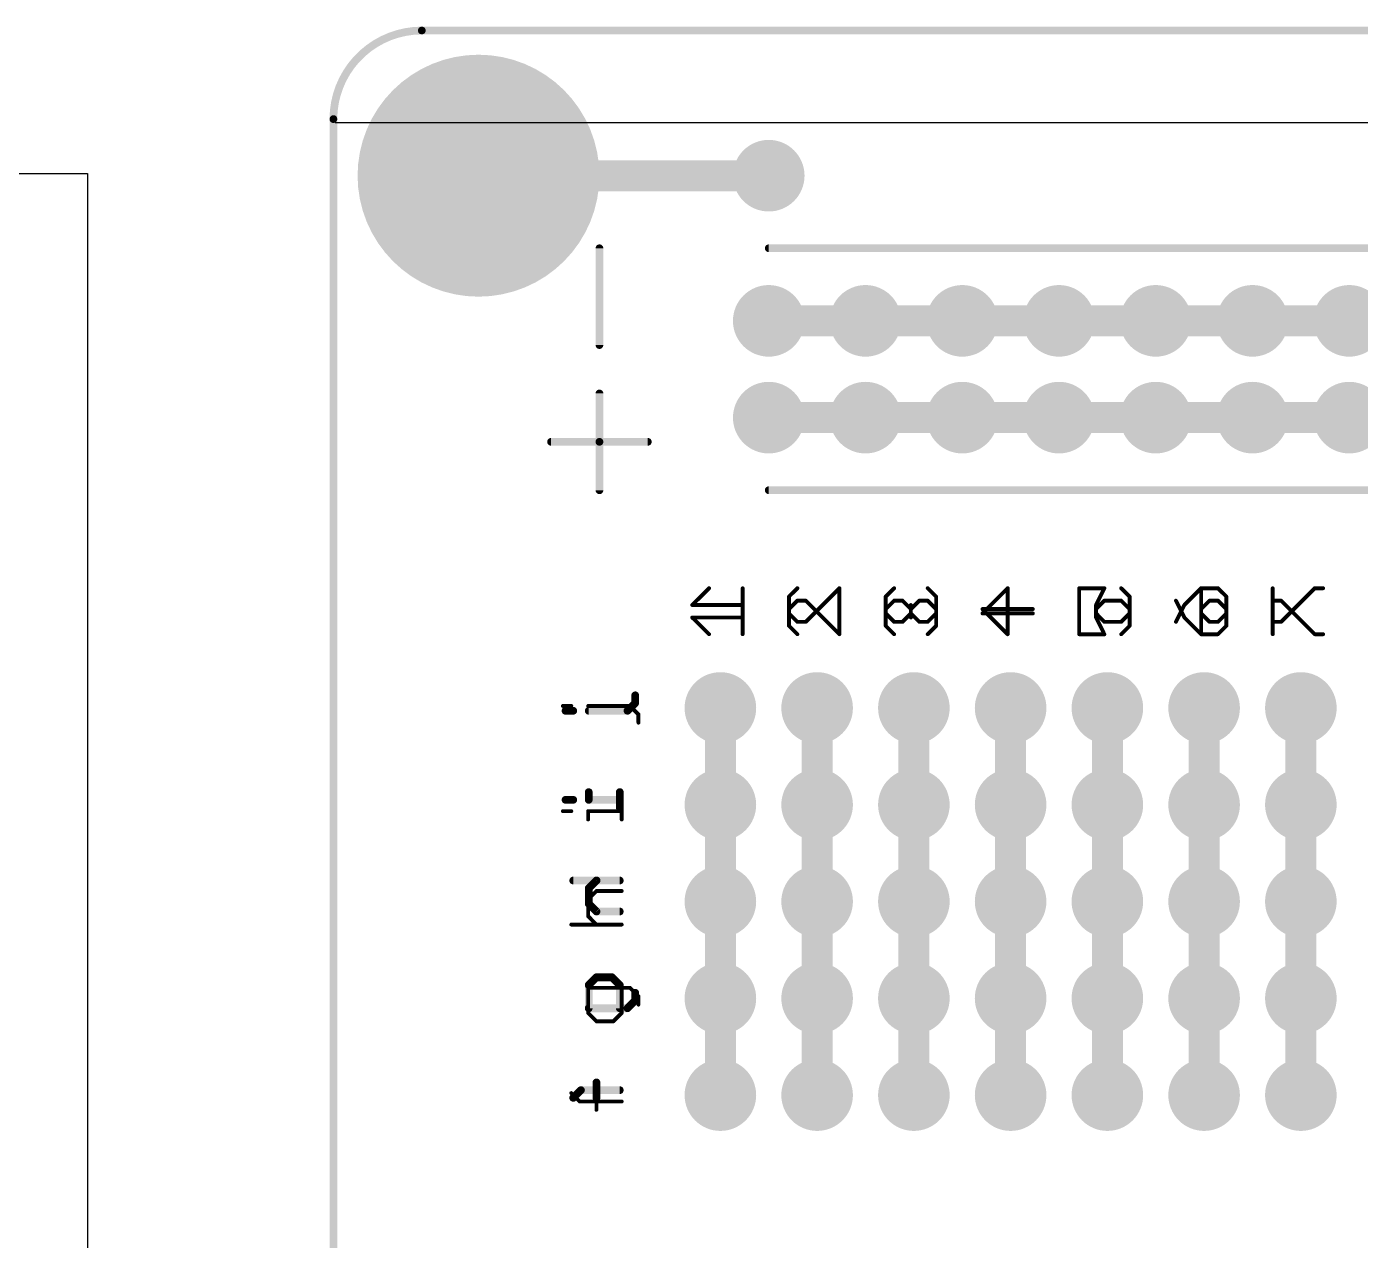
# Model space of a CAD drawing. Header units: inches. Extents: x 2 to 53, y 0 to 38.6.
# Drawn here: x 14.531 to 15.909, y 12.573 to 13.827 of the extents above; entities that cross this region are included whole.
import ezdxf

# ---------------------------------------------------------------- set-up
doc = ezdxf.new("R2010")
doc.units = ezdxf.units.IN
doc.header["$LTSCALE"] = 0.1
doc.header["$MEASUREMENT"] = 0
doc.layers.get('0').update_dxf_attribs({"plot": 0})
for name, color, linetype in [('16', 7, 'Continuous'), ('17', 7, 'Continuous'), ('20', 7, 'Continuous'), ('21', 7, 'Continuous'), ('22', 7, 'Continuous'), ('51', 7, 'Continuous'), ('Physical Devices', 7, 'Continuous')]:
    doc.layers.add(name, color=color, linetype=linetype)
doc.layers.get('0').off()

# ---------------------------------------------------------------- blocks, each defined once
blk = doc.blocks.new('RECT')
blk.add_solid([(-0.5, -0.5), (0.5, -0.5), (-0.5, 0.5), (0.5, 0.5)])
blk = doc.blocks.new('ROUNDP')
at = {"const_width": 0.5}
blk.add_lwpolyline([(0, -0.25, 1), (0, 0.25, 1), (0, -0.25)], format="xyb", dxfattribs=at)

msp = doc.modelspace()

# ---------------------------------------------------------------- linework, layer by layer
at = {"layer": '16', "const_width": 0.032}
for points in [[(15.2978, 13.6735), (14.9978, 13.6735)], [(15.2978, 13.5235), (15.3978, 13.5235)], [(15.3978, 13.5235), (15.4978, 13.5235)], [(15.4978, 13.5235), (15.5978, 13.5235)], [(15.5978, 13.5235), (15.6978, 13.5235)], [(15.6978, 13.5235), (15.7978, 13.5235)], [(15.7978, 13.5235), (15.8978, 13.5235)], [(15.8978, 13.5235), (15.9978, 13.5235)], [(15.2978, 13.4235), (15.3978, 13.4235)], [(15.3978, 13.4235), (15.4978, 13.4235)], [(15.4978, 13.4235), (15.5978, 13.4235)], [(15.5978, 13.4235), (15.6978, 13.4235)], [(15.6978, 13.4235), (15.7978, 13.4235)], [(15.7978, 13.4235), (15.8978, 13.4235)], [(15.8978, 13.4235), (15.9978, 13.4235)], [(15.2478, 13.1235), (15.2478, 13.0235)], [(15.3478, 13.0235), (15.3478, 13.1235)], [(15.4478, 13.1235), (15.4478, 13.0235)], [(15.5478, 13.0235), (15.5478, 13.1235)], [(15.6478, 13.1235), (15.6478, 13.0235)], [(15.7478, 13.0235), (15.7478, 13.1235)], [(15.8478, 13.1235), (15.8478, 13.0235)], [(15.2478, 13.0235), (15.2478, 12.9235)], [(15.3478, 12.9235), (15.3478, 13.0235)], [(15.4478, 13.0235), (15.4478, 12.9235)], [(15.5478, 12.9235), (15.5478, 13.0235)], [(15.6478, 13.0235), (15.6478, 12.9235)], [(15.7478, 12.9235), (15.7478, 13.0235)], [(15.8478, 13.0235), (15.8478, 12.9235)], [(15.2478, 12.9235), (15.2478, 12.8235)], [(15.3478, 12.8235), (15.3478, 12.9235)], [(15.4478, 12.9235), (15.4478, 12.8235)], [(15.5478, 12.8235), (15.5478, 12.9235)], [(15.6478, 12.9235), (15.6478, 12.8235)], [(15.7478, 12.8235), (15.7478, 12.9235)], [(15.8478, 12.9235), (15.8478, 12.8235)], [(15.2478, 12.8235), (15.2478, 12.7235)], [(15.3478, 12.7235), (15.3478, 12.8235)], [(15.4478, 12.8235), (15.4478, 12.7235)], [(15.5478, 12.7235), (15.5478, 12.8235)], [(15.6478, 12.8235), (15.6478, 12.7235)], [(15.7478, 12.7235), (15.7478, 12.8235)], [(15.8478, 12.8235), (15.8478, 12.7235)]]:
    msp.add_lwpolyline(points, dxfattribs=at)
at = {"layer": '16', "const_width": 0.016}
for points in [[(14.9978, 13.6815, 1), (14.9978, 13.6655)], [(15.2978, 13.6655, 1), (15.2978, 13.6815)], [(15.2978, 13.5315, 1), (15.2978, 13.5155)], [(15.3978, 13.5315, 1), (15.3978, 13.5155)], [(15.3978, 13.5155, 1), (15.3978, 13.5315)], [(15.4978, 13.5315, 1), (15.4978, 13.5155)], [(15.4978, 13.5155, 1), (15.4978, 13.5315)], [(15.5978, 13.5315, 1), (15.5978, 13.5155)], [(15.5978, 13.5155, 1), (15.5978, 13.5315)], [(15.6978, 13.5315, 1), (15.6978, 13.5155)], [(15.6978, 13.5155, 1), (15.6978, 13.5315)], [(15.7978, 13.5315, 1), (15.7978, 13.5155)], [(15.7978, 13.5155, 1), (15.7978, 13.5315)], [(15.8978, 13.5315, 1), (15.8978, 13.5155)], [(15.8978, 13.5155, 1), (15.8978, 13.5315)], [(15.2978, 13.4315, 1), (15.2978, 13.4155)], [(15.3978, 13.4315, 1), (15.3978, 13.4155)], [(15.3978, 13.4155, 1), (15.3978, 13.4315)], [(15.4978, 13.4315, 1), (15.4978, 13.4155)], [(15.4978, 13.4155, 1), (15.4978, 13.4315)], [(15.5978, 13.4315, 1), (15.5978, 13.4155)], [(15.5978, 13.4155, 1), (15.5978, 13.4315)], [(15.6978, 13.4315, 1), (15.6978, 13.4155)], [(15.6978, 13.4155, 1), (15.6978, 13.4315)], [(15.7978, 13.4315, 1), (15.7978, 13.4155)], [(15.7978, 13.4155, 1), (15.7978, 13.4315)], [(15.8978, 13.4315, 1), (15.8978, 13.4155)], [(15.8978, 13.4155, 1), (15.8978, 13.4315)], [(15.2558, 13.1235, 1), (15.2398, 13.1235)], [(15.3558, 13.1235, 1), (15.3398, 13.1235)], [(15.4558, 13.1235, 1), (15.4398, 13.1235)], [(15.5558, 13.1235, 1), (15.5398, 13.1235)], [(15.6558, 13.1235, 1), (15.6398, 13.1235)], [(15.7558, 13.1235, 1), (15.7398, 13.1235)], [(15.8558, 13.1235, 1), (15.8398, 13.1235)], [(15.2558, 13.0235, 1), (15.2398, 13.0235)], [(15.2398, 13.0235, 1), (15.2558, 13.0235)], [(15.3558, 13.0235, 1), (15.3398, 13.0235)], [(15.3398, 13.0235, 1), (15.3558, 13.0235)], [(15.4558, 13.0235, 1), (15.4398, 13.0235)], [(15.4398, 13.0235, 1), (15.4558, 13.0235)], [(15.5558, 13.0235, 1), (15.5398, 13.0235)], [(15.5398, 13.0235, 1), (15.5558, 13.0235)], [(15.6558, 13.0235, 1), (15.6398, 13.0235)], [(15.6398, 13.0235, 1), (15.6558, 13.0235)], [(15.7558, 13.0235, 1), (15.7398, 13.0235)], [(15.7398, 13.0235, 1), (15.7558, 13.0235)], [(15.8558, 13.0235, 1), (15.8398, 13.0235)], [(15.8398, 13.0235, 1), (15.8558, 13.0235)], [(15.2558, 12.9235, 1), (15.2398, 12.9235)], [(15.2398, 12.9235, 1), (15.2558, 12.9235)], [(15.3558, 12.9235, 1), (15.3398, 12.9235)], [(15.3398, 12.9235, 1), (15.3558, 12.9235)], [(15.4558, 12.9235, 1), (15.4398, 12.9235)], [(15.4398, 12.9235, 1), (15.4558, 12.9235)], [(15.5558, 12.9235, 1), (15.5398, 12.9235)], [(15.5398, 12.9235, 1), (15.5558, 12.9235)], [(15.6558, 12.9235, 1), (15.6398, 12.9235)], [(15.6398, 12.9235, 1), (15.6558, 12.9235)], [(15.7558, 12.9235, 1), (15.7398, 12.9235)], [(15.7398, 12.9235, 1), (15.7558, 12.9235)], [(15.8558, 12.9235, 1), (15.8398, 12.9235)], [(15.8398, 12.9235, 1), (15.8558, 12.9235)], [(15.2558, 12.8235, 1), (15.2398, 12.8235)], [(15.3558, 12.8235, 1), (15.3398, 12.8235)], [(15.4558, 12.8235, 1), (15.4398, 12.8235)], [(15.5558, 12.8235, 1), (15.5398, 12.8235)], [(15.6558, 12.8235, 1), (15.6398, 12.8235)], [(15.7558, 12.8235, 1), (15.7398, 12.8235)], [(15.8558, 12.8235, 1), (15.8398, 12.8235)], [(15.2398, 12.8235, 1), (15.2558, 12.8235)], [(15.3398, 12.8235, 1), (15.3558, 12.8235)], [(15.4398, 12.8235, 1), (15.4558, 12.8235)], [(15.5398, 12.8235, 1), (15.5558, 12.8235)], [(15.6398, 12.8235, 1), (15.6558, 12.8235)], [(15.7398, 12.8235, 1), (15.7558, 12.8235)], [(15.8398, 12.8235, 1), (15.8558, 12.8235)], [(15.2398, 12.7235, 1), (15.2558, 12.7235)], [(15.3398, 12.7235, 1), (15.3558, 12.7235)], [(15.4398, 12.7235, 1), (15.4558, 12.7235)], [(15.5398, 12.7235, 1), (15.5558, 12.7235)], [(15.6398, 12.7235, 1), (15.6558, 12.7235)], [(15.7398, 12.7235, 1), (15.7558, 12.7235)], [(15.8398, 12.7235, 1), (15.8558, 12.7235)]]:
    msp.add_lwpolyline(points, format="xyb", dxfattribs=at)
at = {"layer": '20'}
for points, const_width in [([(14.9392, 13.8235, 0.414214), (14.8478, 13.732)], 0.008), ([(14.9392, 13.8255, 1), (14.9392, 13.8215)], 0.004), ([(14.9392, 13.8215, 1), (14.9392, 13.8255)], 0.004), ([(14.8498, 13.732, 1), (14.8458, 13.732)], 0.004), ([(14.8458, 13.732, 1), (14.8498, 13.732)], 0.004)]:
    msp.add_lwpolyline(points, format="xyb", dxfattribs=dict(at, const_width=const_width))
at = {"layer": '20', "const_width": 0.008}
for points in [[(18.4563, 13.8235), (14.9392, 13.8235)], [(14.8478, 13.732), (14.8478, 11.4149)]]:
    msp.add_lwpolyline(points, dxfattribs=at)
at = {"layer": '21'}
for points, const_width in [([(15.1228, 13.4985), (15.1228, 13.5985)], 0.008), ([(15.2978, 13.5985), (18.0978, 13.5985)], 0.008), ([(15.1228, 13.4485), (15.1228, 13.3985)], 0.008), ([(15.0728, 13.3985), (15.1228, 13.3985)], 0.008), ([(15.1728, 13.3985), (15.1228, 13.3985)], 0.008), ([(15.1228, 13.3985), (15.1228, 13.3485)], 0.008), ([(15.2978, 13.3485), (18.0978, 13.3485)], 0.008), ([(15.2708, 13.1997), (15.2708, 13.2344)], 0.004), ([(15.3274, 13.2344), (15.3187, 13.2257)], 0.004), ([(15.3361, 13.2344), (15.3274, 13.2344)], 0.004), ([(15.3708, 13.1997), (15.3361, 13.2344)], 0.004), ([(15.3708, 13.2344), (15.3708, 13.1997)], 0.004), ([(15.4187, 13.2257), (15.4274, 13.2344)], 0.004), ([(15.4274, 13.2344), (15.4361, 13.2344)], 0.004), ([(15.4361, 13.2344), (15.4447, 13.2257)], 0.004), ([(15.4447, 13.2257), (15.4534, 13.2344)], 0.004), ([(15.4534, 13.2344), (15.4621, 13.2344)], 0.004), ([(15.4621, 13.2344), (15.4708, 13.2257)], 0.004), ([(15.5447, 13.1997), (15.5447, 13.2344)], 0.004), ([(15.6187, 13.2344), (15.6187, 13.1997)], 0.004), ([(15.6361, 13.2257), (15.6447, 13.2344)], 0.004), ([(15.6447, 13.2344), (15.6621, 13.2344)], 0.004), ([(15.6621, 13.2344), (15.6708, 13.2257)], 0.004), ([(15.7187, 13.2344), (15.7274, 13.217)], 0.004), ([(15.7534, 13.2344), (15.7447, 13.2257)], 0.004), ([(15.7621, 13.2344), (15.7534, 13.2344)], 0.004), ([(15.7708, 13.2257), (15.7621, 13.2344)], 0.004), ([(15.8187, 13.1997), (15.8187, 13.2344)], 0.004), ([(15.8187, 13.2344), (15.8274, 13.2344)], 0.004), ([(15.8274, 13.2344), (15.8621, 13.1997)], 0.004), ([(15.3187, 13.2257), (15.3187, 13.2084)], 0.004), ([(15.4187, 13.2084), (15.4187, 13.2257)], 0.004), ([(15.4447, 13.2257), (15.4447, 13.217)], 0.004), ([(15.4708, 13.2257), (15.4708, 13.2084)], 0.004), ([(15.5708, 13.2257), (15.5187, 13.2257)], 0.004), ([(15.5187, 13.2257), (15.5447, 13.1997)], 0.004), ([(15.6361, 13.217), (15.6361, 13.2257)], 0.004), ([(15.6708, 13.2257), (15.6708, 13.2084)], 0.004), ([(15.7447, 13.2257), (15.7447, 13.1997)], 0.004), ([(15.7708, 13.2084), (15.7708, 13.2257)], 0.004), ([(15.2361, 13.1997), (15.2187, 13.217)], 0.004), ([(15.2187, 13.217), (15.2708, 13.217)], 0.004), ([(15.3187, 13.2084), (15.3274, 13.1997)], 0.004), ([(15.4274, 13.1997), (15.4187, 13.2084)], 0.004), ([(15.4708, 13.2084), (15.4621, 13.1997)], 0.004), ([(15.6447, 13.1997), (15.6361, 13.217)], 0.004), ([(15.6708, 13.2084), (15.6621, 13.1997)], 0.004), ([(15.7274, 13.217), (15.7447, 13.1997)], 0.004), ([(15.7621, 13.1997), (15.7708, 13.2084)], 0.004), ([(15.6187, 13.1997), (15.6447, 13.1997)], 0.004), ([(15.7447, 13.1997), (15.7621, 13.1997)], 0.004), ([(15.8621, 13.1997), (15.8708, 13.1997)], 0.004), ([(15.085, 13.1256), (15.0937, 13.1256)], 0.004), ([(15.1544, 13.1256), (15.1111, 13.1256)], 0.004), ([(15.1631, 13.1169), (15.1544, 13.1256)], 0.004), ([(15.1631, 13.1083), (15.1631, 13.1169)], 0.004), ([(15.1458, 13.0083), (15.1458, 13.0256)], 0.004), ([(15.085, 13.0169), (15.0937, 13.0169)], 0.004), ([(15.1111, 13.0083), (15.1111, 13.0169)], 0.004), ([(15.1111, 13.0169), (15.1458, 13.0169)], 0.004), ([(15.1111, 12.9257), (15.1197, 12.9344)], 0.004), ([(15.1197, 12.9344), (15.1458, 12.9344)], 0.004), ([(15.1111, 12.9084), (15.1111, 12.9257)], 0.004), ([(15.1197, 12.8997), (15.1111, 12.9084)], 0.004), ([(15.0937, 12.8997), (15.1458, 12.8997)], 0.004), ([(15.1544, 12.8344), (15.1111, 12.8344)], 0.004), ([(15.1111, 12.8344), (15.1111, 12.8084)], 0.004), ([(15.1458, 12.8084), (15.1458, 12.8344)], 0.004), ([(15.1631, 12.8257), (15.1544, 12.8344)], 0.004), ([(15.1631, 12.817), (15.1631, 12.8257)], 0.004), ([(15.1111, 12.8084), (15.1197, 12.7997)], 0.004), ([(15.1371, 12.7997), (15.1458, 12.8084)], 0.004), ([(15.1197, 12.7997), (15.1371, 12.7997)], 0.004), ([(15.1024, 12.7169), (15.0937, 12.7256)], 0.004), ([(15.1197, 12.7083), (15.1197, 12.7256)], 0.004), ([(15.1458, 12.7169), (15.1024, 12.7169)], 0.004)]:
    msp.add_lwpolyline(points, dxfattribs=dict(at, const_width=const_width))
for points, const_width in [([(15.1248, 13.5985, 1), (15.1208, 13.5985)], 0.004), ([(15.2978, 13.6005, 1), (15.2978, 13.5965)], 0.004), ([(15.1208, 13.4985, 1), (15.1248, 13.4985)], 0.004), ([(15.1248, 13.4485, 1), (15.1208, 13.4485)], 0.004), ([(15.0728, 13.4005, 1), (15.0728, 13.3965)], 0.004), ([(15.1228, 13.4005, 1), (15.1228, 13.3965)], 0.004), ([(15.1248, 13.3985, 1), (15.1208, 13.3985)], 0.004), ([(15.1208, 13.3985, 1), (15.1248, 13.3985)], 0.004), ([(15.1228, 13.3965, 1), (15.1228, 13.4005)], 0.004), ([(15.1728, 13.3965, 1), (15.1728, 13.4005)], 0.004), ([(15.1208, 13.3485, 1), (15.1248, 13.3485)], 0.004), ([(15.2978, 13.3505, 1), (15.2978, 13.3465)], 0.004), ([(15.2718, 13.2344, 1), (15.2698, 13.2344)], 0.002), ([(15.3274, 13.2354, 1), (15.3274, 13.2334)], 0.002), ([(15.3281, 13.2337, 1), (15.3267, 13.2351)], 0.002), ([(15.3368, 13.2351, 1), (15.3354, 13.2337)], 0.002), ([(15.3361, 13.2334, 1), (15.3361, 13.2354)], 0.002), ([(15.3718, 13.2344, 1), (15.3698, 13.2344)], 0.002), ([(15.4274, 13.2354, 1), (15.4274, 13.2334)], 0.002), ([(15.4281, 13.2337, 1), (15.4267, 13.2351)], 0.002), ([(15.4368, 13.2351, 1), (15.4354, 13.2337)], 0.002), ([(15.4361, 13.2334, 1), (15.4361, 13.2354)], 0.002), ([(15.4534, 13.2354, 1), (15.4534, 13.2334)], 0.002), ([(15.4541, 13.2337, 1), (15.4527, 13.2351)], 0.002), ([(15.4628, 13.2351, 1), (15.4614, 13.2337)], 0.002), ([(15.4621, 13.2334, 1), (15.4621, 13.2354)], 0.002), ([(15.5457, 13.2344, 1), (15.5437, 13.2344)], 0.002), ([(15.6197, 13.2344, 1), (15.6177, 13.2344)], 0.002), ([(15.6447, 13.2354, 1), (15.6447, 13.2334)], 0.002), ([(15.6455, 13.2337, 1), (15.644, 13.2351)], 0.002), ([(15.6628, 13.2351, 1), (15.6614, 13.2337)], 0.002), ([(15.6621, 13.2334, 1), (15.6621, 13.2354)], 0.002), ([(15.7196, 13.2348, 1), (15.7178, 13.2339)], 0.002), ([(15.7534, 13.2354, 1), (15.7534, 13.2334)], 0.002), ([(15.7541, 13.2337, 1), (15.7527, 13.2351)], 0.002), ([(15.7628, 13.2351, 1), (15.7614, 13.2337)], 0.002), ([(15.7621, 13.2334, 1), (15.7621, 13.2354)], 0.002), ([(15.8197, 13.2344, 1), (15.8177, 13.2344)], 0.002), ([(15.8187, 13.2354, 1), (15.8187, 13.2334)], 0.002), ([(15.8281, 13.2351, 1), (15.8267, 13.2337)], 0.002), ([(15.8274, 13.2334, 1), (15.8274, 13.2354)], 0.002), ([(15.3197, 13.2257, 1), (15.3177, 13.2257)], 0.002), ([(15.318, 13.2264, 1), (15.3194, 13.225)], 0.002), ([(15.4197, 13.2257, 1), (15.4177, 13.2257)], 0.002), ([(15.418, 13.2264, 1), (15.4194, 13.225)], 0.002), ([(15.4457, 13.2257, 1), (15.4437, 13.2257)], 0.002), ([(15.444, 13.2264, 1), (15.4455, 13.225)], 0.002), ([(15.444, 13.225, 1), (15.4455, 13.2264)], 0.002), ([(15.4718, 13.2257, 1), (15.4698, 13.2257)], 0.002), ([(15.4701, 13.225, 1), (15.4715, 13.2264)], 0.002), ([(15.5187, 13.2267, 1), (15.5187, 13.2247)], 0.002), ([(15.5194, 13.2264, 1), (15.518, 13.225)], 0.002), ([(15.5708, 13.2247, 1), (15.5708, 13.2267)], 0.002), ([(15.6371, 13.2257, 1), (15.6351, 13.2257)], 0.002), ([(15.6354, 13.2264, 1), (15.6368, 13.225)], 0.002), ([(15.6718, 13.2257, 1), (15.6698, 13.2257)], 0.002), ([(15.6701, 13.225, 1), (15.6715, 13.2264)], 0.002), ([(15.7457, 13.2257, 1), (15.7437, 13.2257)], 0.002), ([(15.744, 13.2264, 1), (15.7455, 13.225)], 0.002), ([(15.7718, 13.2257, 1), (15.7698, 13.2257)], 0.002), ([(15.7701, 13.225, 1), (15.7715, 13.2264)], 0.002), ([(15.2194, 13.2177, 1), (15.218, 13.2163)], 0.002), ([(15.2187, 13.218, 1), (15.2187, 13.216)], 0.002), ([(15.2708, 13.216, 1), (15.2708, 13.218)], 0.002), ([(15.3194, 13.2091, 1), (15.318, 13.2076)], 0.002), ([(15.3177, 13.2084, 1), (15.3197, 13.2084)], 0.002), ([(15.4194, 13.2091, 1), (15.418, 13.2076)], 0.002), ([(15.4177, 13.2084, 1), (15.4197, 13.2084)], 0.002), ([(15.4437, 13.217, 1), (15.4457, 13.217)], 0.002), ([(15.4698, 13.2084, 1), (15.4718, 13.2084)], 0.002), ([(15.4715, 13.2076, 1), (15.4701, 13.2091)], 0.002), ([(15.637, 13.2175, 1), (15.6352, 13.2166)], 0.002), ([(15.6351, 13.217, 1), (15.6371, 13.217)], 0.002), ([(15.6698, 13.2084, 1), (15.6718, 13.2084)], 0.002), ([(15.6715, 13.2076, 1), (15.6701, 13.2091)], 0.002), ([(15.7281, 13.2177, 1), (15.7267, 13.2163)], 0.002), ([(15.7265, 13.2166, 1), (15.7283, 13.2175)], 0.002), ([(15.7698, 13.2084, 1), (15.7718, 13.2084)], 0.002), ([(15.7715, 13.2076, 1), (15.7701, 13.2091)], 0.002), ([(15.2354, 13.199, 1), (15.2368, 13.2004)], 0.002), ([(15.2698, 13.1997, 1), (15.2718, 13.1997)], 0.002), ([(15.3267, 13.199, 1), (15.3281, 13.2004)], 0.002), ([(15.3698, 13.1997, 1), (15.3718, 13.1997)], 0.002), ([(15.3701, 13.199, 1), (15.3715, 13.2004)], 0.002), ([(15.4267, 13.199, 1), (15.4281, 13.2004)], 0.002), ([(15.4614, 13.2004, 1), (15.4628, 13.199)], 0.002), ([(15.5437, 13.1997, 1), (15.5457, 13.1997)], 0.002), ([(15.544, 13.199, 1), (15.5455, 13.2004)], 0.002), ([(15.6187, 13.2007, 1), (15.6187, 13.1987)], 0.002), ([(15.6177, 13.1997, 1), (15.6197, 13.1997)], 0.002), ([(15.6438, 13.1992, 1), (15.6456, 13.2001)], 0.002), ([(15.6447, 13.1987, 1), (15.6447, 13.2007)], 0.002), ([(15.6614, 13.2004, 1), (15.6628, 13.199)], 0.002), ([(15.7447, 13.2007, 1), (15.7447, 13.1987)], 0.002), ([(15.7437, 13.1997, 1), (15.7457, 13.1997)], 0.002), ([(15.744, 13.199, 1), (15.7455, 13.2004)], 0.002), ([(15.7614, 13.2004, 1), (15.7628, 13.199)], 0.002), ([(15.7621, 13.1987, 1), (15.7621, 13.2007)], 0.002), ([(15.8177, 13.1997, 1), (15.8197, 13.1997)], 0.002), ([(15.8621, 13.2007, 1), (15.8621, 13.1987)], 0.002), ([(15.8614, 13.199, 1), (15.8628, 13.2004)], 0.002), ([(15.8708, 13.1987, 1), (15.8708, 13.2007)], 0.002), ([(15.085, 13.1266, 1), (15.085, 13.1246)], 0.002), ([(15.0937, 13.1246, 1), (15.0937, 13.1266)], 0.002), ([(15.1111, 13.1266, 1), (15.1111, 13.1246)], 0.002), ([(15.1551, 13.1263, 1), (15.1537, 13.1249)], 0.002), ([(15.1544, 13.1246, 1), (15.1544, 13.1266)], 0.002), ([(15.1641, 13.1169, 1), (15.1621, 13.1169)], 0.002), ([(15.1624, 13.1162, 1), (15.1638, 13.1177)], 0.002), ([(15.1621, 13.1083, 1), (15.1641, 13.1083)], 0.002), ([(15.1468, 13.0256, 1), (15.1448, 13.0256)], 0.002), ([(15.085, 13.0179, 1), (15.085, 13.0159)], 0.002), ([(15.0937, 13.0159, 1), (15.0937, 13.0179)], 0.002), ([(15.1121, 13.0169, 1), (15.1101, 13.0169)], 0.002), ([(15.1111, 13.0179, 1), (15.1111, 13.0159)], 0.002), ([(15.1458, 13.0159, 1), (15.1458, 13.0179)], 0.002), ([(15.1101, 13.0083, 1), (15.1121, 13.0083)], 0.002), ([(15.1448, 13.0083, 1), (15.1468, 13.0083)], 0.002), ([(15.1197, 12.9354, 1), (15.1197, 12.9334)], 0.002), ([(15.1205, 12.9337, 1), (15.119, 12.9351)], 0.002), ([(15.1458, 12.9334, 1), (15.1458, 12.9354)], 0.002), ([(15.1121, 12.9257, 1), (15.1101, 12.9257)], 0.002), ([(15.1104, 12.9264, 1), (15.1118, 12.925)], 0.002), ([(15.1118, 12.9091, 1), (15.1104, 12.9076)], 0.002), ([(15.1101, 12.9084, 1), (15.1121, 12.9084)], 0.002), ([(15.0937, 12.9007, 1), (15.0937, 12.8987)], 0.002), ([(15.119, 12.899, 1), (15.1205, 12.9004)], 0.002), ([(15.1458, 12.8987, 1), (15.1458, 12.9007)], 0.002), ([(15.1111, 12.8354, 1), (15.1111, 12.8334)], 0.002), ([(15.1121, 12.8344, 1), (15.1101, 12.8344)], 0.002), ([(15.1468, 12.8344, 1), (15.1448, 12.8344)], 0.002), ([(15.1551, 12.8351, 1), (15.1537, 12.8337)], 0.002), ([(15.1544, 12.8334, 1), (15.1544, 12.8354)], 0.002), ([(15.1641, 12.8257, 1), (15.1621, 12.8257)], 0.002), ([(15.1624, 12.825, 1), (15.1638, 12.8264)], 0.002), ([(15.1118, 12.8091, 1), (15.1104, 12.8076)], 0.002), ([(15.1101, 12.8084, 1), (15.1121, 12.8084)], 0.002), ([(15.1448, 12.8084, 1), (15.1468, 12.8084)], 0.002), ([(15.1465, 12.8076, 1), (15.1451, 12.8091)], 0.002), ([(15.1621, 12.817, 1), (15.1641, 12.817)], 0.002), ([(15.1197, 12.8007, 1), (15.1197, 12.7987)], 0.002), ([(15.119, 12.799, 1), (15.1205, 12.8004)], 0.002), ([(15.1364, 12.8004, 1), (15.1378, 12.799)], 0.002), ([(15.1371, 12.7987, 1), (15.1371, 12.8007)], 0.002), ([(15.0944, 12.7263, 1), (15.093, 12.7249)], 0.002), ([(15.1207, 12.7256, 1), (15.1187, 12.7256)], 0.002), ([(15.1024, 12.7179, 1), (15.1024, 12.7159)], 0.002), ([(15.1017, 12.7162, 1), (15.1031, 12.7177)], 0.002), ([(15.1458, 12.7159, 1), (15.1458, 12.7179)], 0.002), ([(15.1187, 12.7083, 1), (15.1207, 12.7083)], 0.002)]:
    msp.add_lwpolyline(points, format="xyb", dxfattribs=dict(at, const_width=const_width))
at = {"layer": '22'}
for points, const_width in [([(15.1228, 13.4985), (15.1228, 13.5985)], 0.008), ([(15.2978, 13.5985), (18.0978, 13.5985)], 0.008), ([(15.1228, 13.4485), (15.1228, 13.3985)], 0.008), ([(15.0728, 13.3985), (15.1228, 13.3985)], 0.008), ([(15.1728, 13.3985), (15.1228, 13.3985)], 0.008), ([(15.1228, 13.3985), (15.1228, 13.3485)], 0.008), ([(15.2978, 13.3485), (18.0978, 13.3485)], 0.008), ([(15.2361, 13.2472), (15.2187, 13.2299)], 0.004), ([(15.2708, 13.2472), (15.2708, 13.2125)], 0.004), ([(15.3187, 13.2386), (15.3274, 13.2472)], 0.004), ([(15.3708, 13.2472), (15.3361, 13.2125)], 0.004), ([(15.3708, 13.2125), (15.3708, 13.2472)], 0.004), ([(15.4274, 13.2472), (15.4187, 13.2386)], 0.004), ([(15.4708, 13.2386), (15.4621, 13.2472)], 0.004), ([(15.5187, 13.2212), (15.5447, 13.2472)], 0.004), ([(15.5447, 13.2472), (15.5447, 13.2125)], 0.004), ([(15.6187, 13.2125), (15.6187, 13.2472)], 0.004), ([(15.6187, 13.2472), (15.6447, 13.2472)], 0.004), ([(15.6447, 13.2472), (15.6361, 13.2299)], 0.004), ([(15.6708, 13.2386), (15.6621, 13.2472)], 0.004), ([(15.7274, 13.2299), (15.7447, 13.2472)], 0.004), ([(15.7447, 13.2472), (15.7621, 13.2472)], 0.004), ([(15.7447, 13.2212), (15.7447, 13.2472)], 0.004), ([(15.7621, 13.2472), (15.7708, 13.2386)], 0.004), ([(15.8187, 13.2472), (15.8187, 13.2125)], 0.004), ([(15.8274, 13.2125), (15.8621, 13.2472)], 0.004), ([(15.8621, 13.2472), (15.8708, 13.2472)], 0.004), ([(15.3187, 13.2212), (15.3187, 13.2386)], 0.004), ([(15.4187, 13.2386), (15.4187, 13.2212)], 0.004), ([(15.4708, 13.2212), (15.4708, 13.2386)], 0.004), ([(15.6708, 13.2212), (15.6708, 13.2386)], 0.004), ([(15.7708, 13.2386), (15.7708, 13.2212)], 0.004), ([(15.2187, 13.2299), (15.2708, 13.2299)], 0.004), ([(15.3274, 13.2125), (15.3187, 13.2212)], 0.004), ([(15.4187, 13.2212), (15.4274, 13.2125)], 0.004), ([(15.4361, 13.2125), (15.4447, 13.2212)], 0.004), ([(15.4447, 13.2212), (15.4447, 13.2299)], 0.004), ([(15.4447, 13.2212), (15.4534, 13.2125)], 0.004), ([(15.4621, 13.2125), (15.4708, 13.2212)], 0.004), ([(15.5708, 13.2212), (15.5187, 13.2212)], 0.004), ([(15.6361, 13.2299), (15.6361, 13.2212)], 0.004), ([(15.6361, 13.2212), (15.6447, 13.2125)], 0.004), ([(15.6621, 13.2125), (15.6708, 13.2212)], 0.004), ([(15.7187, 13.2125), (15.7274, 13.2299)], 0.004), ([(15.7534, 13.2125), (15.7447, 13.2212)], 0.004), ([(15.7708, 13.2212), (15.7621, 13.2125)], 0.004), ([(15.3361, 13.2125), (15.3274, 13.2125)], 0.004), ([(15.4274, 13.2125), (15.4361, 13.2125)], 0.004), ([(15.4534, 13.2125), (15.4621, 13.2125)], 0.004), ([(15.6447, 13.2125), (15.6621, 13.2125)], 0.004), ([(15.7621, 13.2125), (15.7534, 13.2125)], 0.004), ([(15.8187, 13.2125), (15.8274, 13.2125)], 0.004), ([(15.1598, 13.1366), (15.1598, 13.1286)], 0.008), ([(15.0877, 13.1206), (15.0957, 13.1206)], 0.008), ([(15.1518, 13.1206), (15.1117, 13.1206)], 0.008), ([(15.1598, 13.1286), (15.1518, 13.1206)], 0.008), ([(15.1117, 13.0366), (15.1117, 13.0286)], 0.008), ([(15.1438, 13.0366), (15.1438, 13.0206)], 0.008), ([(15.0877, 13.0286), (15.0957, 13.0286)], 0.008), ([(15.1117, 13.0286), (15.1438, 13.0286)], 0.008), ([(15.0957, 12.9452), (15.1438, 12.9452)], 0.008), ([(15.1197, 12.9452), (15.1117, 12.9372)], 0.008), ([(15.1117, 12.9372), (15.1117, 12.9212)], 0.008), ([(15.1117, 12.9212), (15.1197, 12.9132)], 0.008), ([(15.1197, 12.9132), (15.1438, 12.9132)], 0.008), ([(15.1117, 12.8372), (15.1197, 12.8452)], 0.008), ([(15.1197, 12.8452), (15.1358, 12.8452)], 0.008), ([(15.1358, 12.8452), (15.1438, 12.8372)], 0.008), ([(15.1117, 12.8132), (15.1117, 12.8372)], 0.008), ([(15.1438, 12.8372), (15.1438, 12.8132)], 0.008), ([(15.1598, 12.8212), (15.1518, 12.8132)], 0.008), ([(15.1598, 12.8292), (15.1598, 12.8212)], 0.008), ([(15.1518, 12.8132), (15.1117, 12.8132)], 0.008), ([(15.1197, 12.7366), (15.1197, 12.7206)], 0.008), ([(15.1037, 12.7286), (15.0957, 12.7206)], 0.008), ([(15.1438, 12.7286), (15.1037, 12.7286)], 0.008)]:
    msp.add_lwpolyline(points, dxfattribs=dict(at, const_width=const_width))
for points, const_width in [([(15.1248, 13.5985, 1), (15.1208, 13.5985)], 0.004), ([(15.2978, 13.6005, 1), (15.2978, 13.5965)], 0.004), ([(15.1208, 13.4985, 1), (15.1248, 13.4985)], 0.004), ([(15.1248, 13.4485, 1), (15.1208, 13.4485)], 0.004), ([(15.0728, 13.4005, 1), (15.0728, 13.3965)], 0.004), ([(15.1228, 13.4005, 1), (15.1228, 13.3965)], 0.004), ([(15.1248, 13.3985, 1), (15.1208, 13.3985)], 0.004), ([(15.1208, 13.3985, 1), (15.1248, 13.3985)], 0.004), ([(15.1228, 13.3965, 1), (15.1228, 13.4005)], 0.004), ([(15.1728, 13.3965, 1), (15.1728, 13.4005)], 0.004), ([(15.1208, 13.3485, 1), (15.1248, 13.3485)], 0.004), ([(15.2978, 13.3505, 1), (15.2978, 13.3465)], 0.004), ([(15.2368, 13.2465, 1), (15.2354, 13.248)], 0.002), ([(15.2718, 13.2472, 1), (15.2698, 13.2472)], 0.002), ([(15.3281, 13.2465, 1), (15.3267, 13.248)], 0.002), ([(15.3718, 13.2472, 1), (15.3698, 13.2472)], 0.002), ([(15.3715, 13.2465, 1), (15.3701, 13.248)], 0.002), ([(15.4281, 13.2465, 1), (15.4267, 13.248)], 0.002), ([(15.4628, 13.248, 1), (15.4614, 13.2465)], 0.002), ([(15.5457, 13.2472, 1), (15.5437, 13.2472)], 0.002), ([(15.5455, 13.2465, 1), (15.544, 13.248)], 0.002), ([(15.6197, 13.2472, 1), (15.6177, 13.2472)], 0.002), ([(15.6187, 13.2482, 1), (15.6187, 13.2462)], 0.002), ([(15.6456, 13.2468, 1), (15.6438, 13.2477)], 0.002), ([(15.6447, 13.2462, 1), (15.6447, 13.2482)], 0.002), ([(15.6628, 13.248, 1), (15.6614, 13.2465)], 0.002), ([(15.7447, 13.2482, 1), (15.7447, 13.2462)], 0.002), ([(15.7457, 13.2472, 1), (15.7437, 13.2472)], 0.002), ([(15.7455, 13.2465, 1), (15.744, 13.248)], 0.002), ([(15.7628, 13.248, 1), (15.7614, 13.2465)], 0.002), ([(15.7621, 13.2462, 1), (15.7621, 13.2482)], 0.002), ([(15.8197, 13.2472, 1), (15.8177, 13.2472)], 0.002), ([(15.8621, 13.2482, 1), (15.8621, 13.2462)], 0.002), ([(15.8628, 13.2465, 1), (15.8614, 13.248)], 0.002), ([(15.8708, 13.2462, 1), (15.8708, 13.2482)], 0.002), ([(15.3197, 13.2386, 1), (15.3177, 13.2386)], 0.002), ([(15.318, 13.2393, 1), (15.3194, 13.2379)], 0.002), ([(15.4197, 13.2386, 1), (15.4177, 13.2386)], 0.002), ([(15.418, 13.2393, 1), (15.4194, 13.2379)], 0.002), ([(15.4718, 13.2386, 1), (15.4698, 13.2386)], 0.002), ([(15.4701, 13.2379, 1), (15.4715, 13.2393)], 0.002), ([(15.6718, 13.2386, 1), (15.6698, 13.2386)], 0.002), ([(15.6701, 13.2379, 1), (15.6715, 13.2393)], 0.002), ([(15.7718, 13.2386, 1), (15.7698, 13.2386)], 0.002), ([(15.7701, 13.2379, 1), (15.7715, 13.2393)], 0.002), ([(15.2187, 13.2309, 1), (15.2187, 13.2289)], 0.002), ([(15.218, 13.2306, 1), (15.2194, 13.2292)], 0.002), ([(15.2708, 13.2289, 1), (15.2708, 13.2309)], 0.002), ([(15.3194, 13.2219, 1), (15.318, 13.2205)], 0.002), ([(15.3177, 13.2212, 1), (15.3197, 13.2212)], 0.002), ([(15.4194, 13.2219, 1), (15.418, 13.2205)], 0.002), ([(15.4177, 13.2212, 1), (15.4197, 13.2212)], 0.002), ([(15.4457, 13.2299, 1), (15.4437, 13.2299)], 0.002), ([(15.4455, 13.2219, 1), (15.444, 13.2205)], 0.002), ([(15.4437, 13.2212, 1), (15.4457, 13.2212)], 0.002), ([(15.4455, 13.2205, 1), (15.444, 13.2219)], 0.002), ([(15.4698, 13.2212, 1), (15.4718, 13.2212)], 0.002), ([(15.4715, 13.2205, 1), (15.4701, 13.2219)], 0.002), ([(15.5187, 13.2222, 1), (15.5187, 13.2202)], 0.002), ([(15.518, 13.2219, 1), (15.5194, 13.2205)], 0.002), ([(15.5708, 13.2202, 1), (15.5708, 13.2222)], 0.002), ([(15.6371, 13.2299, 1), (15.6351, 13.2299)], 0.002), ([(15.6352, 13.2303, 1), (15.637, 13.2294)], 0.002), ([(15.6368, 13.2219, 1), (15.6354, 13.2205)], 0.002), ([(15.6351, 13.2212, 1), (15.6371, 13.2212)], 0.002), ([(15.6698, 13.2212, 1), (15.6718, 13.2212)], 0.002), ([(15.6715, 13.2205, 1), (15.6701, 13.2219)], 0.002), ([(15.7267, 13.2306, 1), (15.7281, 13.2292)], 0.002), ([(15.7283, 13.2294, 1), (15.7265, 13.2303)], 0.002), ([(15.7455, 13.2219, 1), (15.744, 13.2205)], 0.002), ([(15.7437, 13.2212, 1), (15.7457, 13.2212)], 0.002), ([(15.7698, 13.2212, 1), (15.7718, 13.2212)], 0.002), ([(15.7715, 13.2205, 1), (15.7701, 13.2219)], 0.002), ([(15.2698, 13.2125, 1), (15.2718, 13.2125)], 0.002), ([(15.3274, 13.2135, 1), (15.3274, 13.2115)], 0.002), ([(15.3267, 13.2118, 1), (15.3281, 13.2133)], 0.002), ([(15.3354, 13.2133, 1), (15.3368, 13.2118)], 0.002), ([(15.3361, 13.2115, 1), (15.3361, 13.2135)], 0.002), ([(15.3698, 13.2125, 1), (15.3718, 13.2125)], 0.002), ([(15.4274, 13.2135, 1), (15.4274, 13.2115)], 0.002), ([(15.4267, 13.2118, 1), (15.4281, 13.2133)], 0.002), ([(15.4354, 13.2133, 1), (15.4368, 13.2118)], 0.002), ([(15.4361, 13.2115, 1), (15.4361, 13.2135)], 0.002), ([(15.4534, 13.2135, 1), (15.4534, 13.2115)], 0.002), ([(15.4527, 13.2118, 1), (15.4541, 13.2133)], 0.002), ([(15.4614, 13.2133, 1), (15.4628, 13.2118)], 0.002), ([(15.4621, 13.2115, 1), (15.4621, 13.2135)], 0.002), ([(15.5437, 13.2125, 1), (15.5457, 13.2125)], 0.002), ([(15.6177, 13.2125, 1), (15.6197, 13.2125)], 0.002), ([(15.6447, 13.2135, 1), (15.6447, 13.2115)], 0.002), ([(15.644, 13.2118, 1), (15.6455, 13.2133)], 0.002), ([(15.6614, 13.2133, 1), (15.6628, 13.2118)], 0.002), ([(15.6621, 13.2115, 1), (15.6621, 13.2135)], 0.002), ([(15.7178, 13.213, 1), (15.7196, 13.2121)], 0.002), ([(15.7534, 13.2135, 1), (15.7534, 13.2115)], 0.002), ([(15.7527, 13.2118, 1), (15.7541, 13.2133)], 0.002), ([(15.7614, 13.2133, 1), (15.7628, 13.2118)], 0.002), ([(15.7621, 13.2115, 1), (15.7621, 13.2135)], 0.002), ([(15.8187, 13.2135, 1), (15.8187, 13.2115)], 0.002), ([(15.8177, 13.2125, 1), (15.8197, 13.2125)], 0.002), ([(15.8267, 13.2133, 1), (15.8281, 13.2118)], 0.002), ([(15.8274, 13.2115, 1), (15.8274, 13.2135)], 0.002), ([(15.1618, 13.1366, 1), (15.1578, 13.1366)], 0.004), ([(15.0877, 13.1226, 1), (15.0877, 13.1186)], 0.004), ([(15.0957, 13.1186, 1), (15.0957, 13.1226)], 0.004), ([(15.1117, 13.1226, 1), (15.1117, 13.1186)], 0.004), ([(15.1504, 13.1221, 1), (15.1532, 13.1192)], 0.004), ([(15.1518, 13.1186, 1), (15.1518, 13.1226)], 0.004), ([(15.1578, 13.1286, 1), (15.1618, 13.1286)], 0.004), ([(15.1612, 13.1272, 1), (15.1584, 13.1301)], 0.004), ([(15.1137, 13.0366, 1), (15.1097, 13.0366)], 0.004), ([(15.1458, 13.0366, 1), (15.1418, 13.0366)], 0.004), ([(15.0877, 13.0306, 1), (15.0877, 13.0266)], 0.004), ([(15.0957, 13.0266, 1), (15.0957, 13.0306)], 0.004), ([(15.1117, 13.0306, 1), (15.1117, 13.0266)], 0.004), ([(15.1097, 13.0286, 1), (15.1137, 13.0286)], 0.004), ([(15.1438, 13.0266, 1), (15.1438, 13.0306)], 0.004), ([(15.1418, 13.0206, 1), (15.1458, 13.0206)], 0.004), ([(15.0957, 12.9472, 1), (15.0957, 12.9432)], 0.004), ([(15.1212, 12.9438, 1), (15.1183, 12.9467)], 0.004), ([(15.1438, 12.9432, 1), (15.1438, 12.9472)], 0.004), ([(15.1137, 12.9372, 1), (15.1097, 12.9372)], 0.004), ([(15.1103, 12.9387, 1), (15.1132, 12.9358)], 0.004), ([(15.1132, 12.9226, 1), (15.1103, 12.9198)], 0.004), ([(15.1097, 12.9212, 1), (15.1137, 12.9212)], 0.004), ([(15.1197, 12.9152, 1), (15.1197, 12.9112)], 0.004), ([(15.1183, 12.9118, 1), (15.1212, 12.9146)], 0.004), ([(15.1438, 12.9112, 1), (15.1438, 12.9152)], 0.004), ([(15.1197, 12.8472, 1), (15.1197, 12.8432)], 0.004), ([(15.1212, 12.8438, 1), (15.1183, 12.8467)], 0.004), ([(15.1372, 12.8467, 1), (15.1343, 12.8438)], 0.004), ([(15.1358, 12.8432, 1), (15.1358, 12.8472)], 0.004), ([(15.1137, 12.8372, 1), (15.1097, 12.8372)], 0.004), ([(15.1103, 12.8387, 1), (15.1132, 12.8358)], 0.004), ([(15.1458, 12.8372, 1), (15.1418, 12.8372)], 0.004), ([(15.1424, 12.8358, 1), (15.1452, 12.8387)], 0.004), ([(15.1618, 12.8292, 1), (15.1578, 12.8292)], 0.004), ([(15.1578, 12.8212, 1), (15.1618, 12.8212)], 0.004), ([(15.1612, 12.8198, 1), (15.1584, 12.8226)], 0.004), ([(15.1117, 12.8152, 1), (15.1117, 12.8112)], 0.004), ([(15.1097, 12.8132, 1), (15.1137, 12.8132)], 0.004), ([(15.1418, 12.8132, 1), (15.1458, 12.8132)], 0.004), ([(15.1504, 12.8146, 1), (15.1532, 12.8118)], 0.004), ([(15.1518, 12.8112, 1), (15.1518, 12.8152)], 0.004), ([(15.1217, 12.7366, 1), (15.1177, 12.7366)], 0.004), ([(15.0943, 12.7221, 1), (15.0971, 12.7192)], 0.004), ([(15.1037, 12.7306, 1), (15.1037, 12.7266)], 0.004), ([(15.1051, 12.7272, 1), (15.1023, 12.7301)], 0.004), ([(15.1438, 12.7266, 1), (15.1438, 12.7306)], 0.004), ([(15.1177, 12.7206, 1), (15.1217, 12.7206)], 0.004)]:
    msp.add_lwpolyline(points, format="xyb", dxfattribs=dict(at, const_width=const_width))
at = {"layer": 'Physical Devices', "ltscale": 0.1}
msp.add_line((17.3627, 13.7281), (14.8498, 13.7281), dxfattribs=at)
msp.add_lwpolyline([(12.0538, 11.5157), (12.0538, 13.6757), (14.5938, 13.6757), (14.5938, 11.5157)], close=True, dxfattribs=at)

# ---------------------------------------------------------------- block references
at = {"layer": '17', "xscale": 0.25, "yscale": 0.25}
msp.add_blockref('ROUNDP', (14.9978, 13.6735), dxfattribs=at)
msp.add_blockref('ROUNDP', (14.9978, 13.6735), dxfattribs=at)
at = {"layer": '17', "xscale": 0.074, "yscale": 0.074}
for p, rotation in [((15.2978, 13.6735), 90), ((15.2978, 13.6735), 90), ((15.2978, 13.5235), 90), ((15.2978, 13.5235), 90), ((15.3978, 13.5235), 90), ((15.3978, 13.5235), 90), ((15.4978, 13.5235), 90), ((15.4978, 13.5235), 90), ((15.5978, 13.5235), 90), ((15.5978, 13.5235), 90), ((15.6978, 13.5235), 90), ((15.6978, 13.5235), 90), ((15.7978, 13.5235), 90), ((15.7978, 13.5235), 90), ((15.8978, 13.5235), 90), ((15.8978, 13.5235), 90), ((15.2978, 13.4235), 90), ((15.2978, 13.4235), 90), ((15.3978, 13.4235), 90), ((15.3978, 13.4235), 90), ((15.4978, 13.4235), 90), ((15.4978, 13.4235), 90), ((15.5978, 13.4235), 90), ((15.5978, 13.4235), 90), ((15.6978, 13.4235), 90), ((15.6978, 13.4235), 90), ((15.7978, 13.4235), 90), ((15.7978, 13.4235), 90), ((15.8978, 13.4235), 90), ((15.8978, 13.4235), 90), ((15.2478, 13.1235), 180), ((15.2478, 13.1235), 180), ((15.3478, 13.1235), 180), ((15.3478, 13.1235), 180), ((15.4478, 13.1235), 180), ((15.4478, 13.1235), 180), ((15.5478, 13.1235), 180), ((15.5478, 13.1235), 180), ((15.6478, 13.1235), 180), ((15.6478, 13.1235), 180), ((15.7478, 13.1235), 180), ((15.7478, 13.1235), 180), ((15.8478, 13.1235), 180), ((15.8478, 13.1235), 180), ((15.2478, 13.0235), 180), ((15.2478, 13.0235), 180), ((15.3478, 13.0235), 180), ((15.3478, 13.0235), 180), ((15.4478, 13.0235), 180), ((15.4478, 13.0235), 180), ((15.5478, 13.0235), 180), ((15.5478, 13.0235), 180), ((15.6478, 13.0235), 180), ((15.6478, 13.0235), 180), ((15.7478, 13.0235), 180), ((15.7478, 13.0235), 180), ((15.8478, 13.0235), 180), ((15.8478, 13.0235), 180), ((15.2478, 12.9235), 180), ((15.2478, 12.9235), 180), ((15.3478, 12.9235), 180), ((15.3478, 12.9235), 180), ((15.4478, 12.9235), 180), ((15.4478, 12.9235), 180), ((15.5478, 12.9235), 180), ((15.5478, 12.9235), 180), ((15.6478, 12.9235), 180), ((15.6478, 12.9235), 180), ((15.7478, 12.9235), 180), ((15.7478, 12.9235), 180), ((15.8478, 12.9235), 180), ((15.8478, 12.9235), 180), ((15.2478, 12.8235), 180), ((15.2478, 12.8235), 180), ((15.3478, 12.8235), 180), ((15.3478, 12.8235), 180), ((15.4478, 12.8235), 180), ((15.4478, 12.8235), 180), ((15.5478, 12.8235), 180), ((15.5478, 12.8235), 180), ((15.6478, 12.8235), 180), ((15.6478, 12.8235), 180), ((15.7478, 12.8235), 180), ((15.7478, 12.8235), 180), ((15.8478, 12.8235), 180), ((15.8478, 12.8235), 180), ((15.2478, 12.7235), 180), ((15.2478, 12.7235), 180), ((15.3478, 12.7235), 180), ((15.3478, 12.7235), 180), ((15.4478, 12.7235), 180), ((15.4478, 12.7235), 180), ((15.5478, 12.7235), 180), ((15.5478, 12.7235), 180), ((15.6478, 12.7235), 180), ((15.6478, 12.7235), 180), ((15.7478, 12.7235), 180), ((15.7478, 12.7235), 180), ((15.8478, 12.7235), 180), ((15.8478, 12.7235), 180)]:
    msp.add_blockref('ROUNDP', p, dxfattribs=dict(at, rotation=rotation))
at = {"layer": '51', "xscale": 0.02, "yscale": 0.02}
for p in [(15.2978, 13.5235), (15.3978, 13.5235), (15.4978, 13.5235), (15.5978, 13.5235), (15.6978, 13.5235), (15.7978, 13.5235), (15.8978, 13.5235), (15.2978, 13.4235), (15.3978, 13.4235), (15.4978, 13.4235), (15.5978, 13.4235), (15.6978, 13.4235), (15.7978, 13.4235), (15.8978, 13.4235)]:
    msp.add_blockref('RECT', p, dxfattribs=at)
at = {"layer": '51', "xscale": 0.02, "yscale": 0.02, "rotation": 90}
for p in [(15.2478, 13.1235), (15.3478, 13.1235), (15.4478, 13.1235), (15.5478, 13.1235), (15.6478, 13.1235), (15.7478, 13.1235), (15.8478, 13.1235), (15.2478, 13.0235), (15.3478, 13.0235), (15.4478, 13.0235), (15.5478, 13.0235), (15.6478, 13.0235), (15.7478, 13.0235), (15.8478, 13.0235), (15.2478, 12.9235), (15.3478, 12.9235), (15.4478, 12.9235), (15.5478, 12.9235), (15.6478, 12.9235), (15.7478, 12.9235), (15.8478, 12.9235), (15.2478, 12.8235), (15.3478, 12.8235), (15.4478, 12.8235), (15.5478, 12.8235), (15.6478, 12.8235), (15.7478, 12.8235), (15.8478, 12.8235), (15.2478, 12.7235), (15.3478, 12.7235), (15.4478, 12.7235), (15.5478, 12.7235), (15.6478, 12.7235), (15.7478, 12.7235), (15.8478, 12.7235)]:
    msp.add_blockref('RECT', p, dxfattribs=at)

doc.saveas('drawing.dxf')
